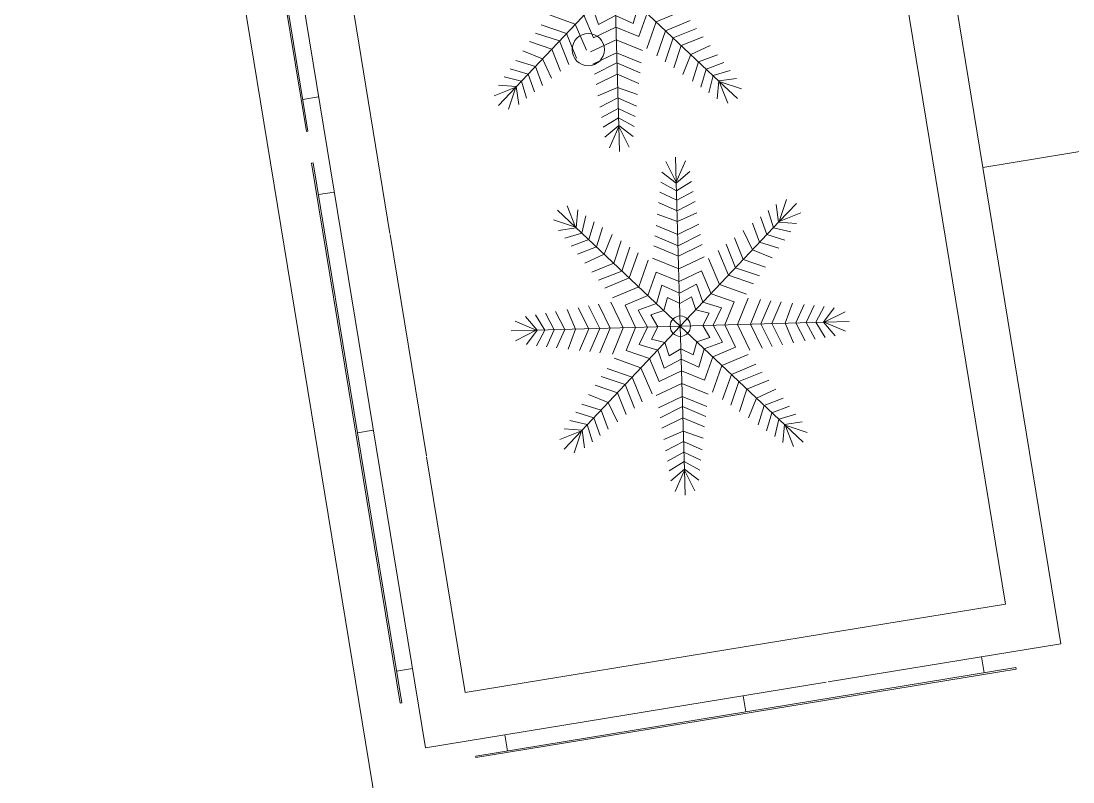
# Model space of a CAD drawing. Header units: metres. Extents: x 2 to 659295185, y -28 to 1124222152.
# Drawn here: x 655541.298 to 655544.564, y 1126442.257 to 1126444.621 of the extents above; entities that cross this region are included whole.
import ezdxf

# ---------------------------------------------------------------- set-up
doc = ezdxf.new("R2010")
doc.units = ezdxf.units.M
doc.header["$MEASUREMENT"] = 0
doc.linetypes.add('CCSM_C1_CUERPO D.dwg 19-03-12$0$CONTINUA', pattern=[0])
doc.linetypes.add('DASHDOT', pattern=[1, 0.5, -0.25, 0, -0.25])
doc.layers.get('0').update_dxf_attribs({"linetype": 'CONTINUOUS'})
for name, color, linetype in [('CCSM_C1_CUERPO CK$0$A-VISTA 4', 8, 'CONTINUOUS'), ('CCSM_C1_CUERPO D.dwg 19-03-12$0$1_jardinera', 86, 'CONTINUOUS'), ('CCSM_C1_CUERPO D.dwg 19-03-12$0$A-PEDESTAL', 4, 'CONTINUOUS'), ('CCSM_C1_CUERPO D.dwg 19-03-12$0$LINEAS', 7, 'CONTINUOUS'), ('CCSM_C1_CUERPO D.dwg 19-03-12$0$PTOS DE UBIC DE TUBERIAS', 1, 'CONTINUOUS'), ('CCSM_C1_CUERPO EL$0$A-AREAS COMERCIALES', 151, 'CONTINUOUS'), ('MESAS', 5, 'CONTINUOUS'), ('MESAS DE FERIA', 7, 'CONTINUOUS'), ('Numero de manzana', 6, 'CONTINUOUS'), ('SILLAS', 2, 'CONTINUOUS')]:
    doc.layers.add(name, color=color, linetype=linetype)
doc.layers.add('LOCALES ASIGNADOS', color=41, linetype='DASHDOT', lineweight=0)
doc.layers.add('PISO AZUL', color=7, linetype='CONTINUOUS', true_color=0xbddeff)

# ---------------------------------------------------------------- blocks, each defined once
blk = doc.blocks.new('CCSM_C1_CUERPO D.dwg 19-03-12$0$PALMERA')
at = {"linetype": 'Continuous', "lineweight": 0}
for p, q in [((0, 0.4383), (-0.0265, 0.4951)), ((0, 0.4383), (0, 0.5059)), ((0, 0.4383), (0.0265, 0.4951)), ((0, 0.4358), (-0.0379, 0.4663)), ((0, 0.4358), (0.0379, 0.4663)), ((0, 0.4151), (-0.0417, 0.4392)), ((0, 0.4151), (0.0417, 0.4392)), ((0, 0.0492), (0, 0.4383)), ((0, 0.3897), (-0.0454, 0.4124)), ((0, 0.3897), (0.0454, 0.4124)), ((-0.2752, 0.3243), (-0.3229, 0.3721)), ((-0.2752, 0.3243), (-0.2966, 0.3832)), ((-0.2734, 0.3226), (-0.2681, 0.3709)), ((0, 0.3609), (-0.0492, 0.385)), ((0, 0.3609), (0.0492, 0.385)), ((0.2734, 0.3226), (0.2681, 0.3709)), ((0.2752, 0.3243), (0.2966, 0.3832)), ((0.2752, 0.3243), (0.3229, 0.3721)), ((-0.2752, 0.3243), (-0.3341, 0.3457)), ((-0.2588, 0.3079), (-0.2464, 0.3544)), ((0, 0.3325), (-0.0536, 0.3536)), ((0, 0.3325), (0.0536, 0.3536)), ((0.2588, 0.3079), (0.2464, 0.3544)), ((0.2752, 0.3243), (0.3341, 0.3457)), ((-0.2734, 0.3226), (-0.3217, 0.3173)), ((0, 0.0492), (-0.2752, 0.3243)), ((-0.2408, 0.2899), (-0.2247, 0.3381)), ((-0.2204, 0.2696), (-0.2027, 0.3214)), ((0, 0.2968), (-0.0578, 0.3234)), ((0, 0.0492), (0.2752, 0.3243)), ((0, 0.2968), (0.0578, 0.3234)), ((0.2204, 0.2696), (0.2027, 0.3214)), ((0.2408, 0.2899), (0.2247, 0.3381)), ((0.2734, 0.3226), (0.3217, 0.3173)), ((-0.2588, 0.3079), (-0.3053, 0.2955)), ((-0.2408, 0.2899), (-0.2889, 0.2739)), ((-0.2004, 0.2495), (-0.1774, 0.3023)), ((0, 0.2663), (-0.0617, 0.2952)), ((0, 0.2663), (0.0617, 0.2952)), ((0.2004, 0.2495), (0.1774, 0.3023)), ((0.2408, 0.2899), (0.2889, 0.2739)), ((0.2588, 0.3079), (0.3053, 0.2955)), ((-0.2204, 0.2696), (-0.2723, 0.2518)), ((-0.1751, 0.2242), (-0.153, 0.2839)), ((-0.1535, 0.2027), (-0.1303, 0.2668)), ((0, 0.2389), (-0.0655, 0.2681)), ((0, 0.2389), (0.0655, 0.2681)), ((0.1535, 0.2027), (0.1303, 0.2668)), ((0.1751, 0.2242), (0.153, 0.2839)), ((0.2204, 0.2696), (0.2723, 0.2518)), ((-0.2004, 0.2495), (-0.2532, 0.2265)), ((-0.1342, 0.1833), (-0.1085, 0.2503)), ((-0.1094, 0.1585), (-0.0815, 0.2299)), ((0, 0.2038), (-0.0702, 0.2346)), ((0, 0.2038), (0.0702, 0.2346)), ((0.1094, 0.1585), (0.0815, 0.2299)), ((0.1342, 0.1833), (0.1085, 0.2503)), ((0.2004, 0.2495), (0.2532, 0.2265)), ((-0.1751, 0.2242), (-0.2348, 0.2022)), ((-0.1535, 0.2027), (-0.2176, 0.1795)), ((0.1535, 0.2027), (0.2176, 0.1795)), ((0.1751, 0.2242), (0.2348, 0.2022)), ((-0.1342, 0.1833), (-0.2011, 0.1576)), ((-0.0854, 0.1346), (-0.0612, 0.1968)), ((0, 0.1699), (-0.0612, 0.1968)), ((0, 0.1699), (0.0612, 0.1968)), ((0.0854, 0.1346), (0.0612, 0.1968)), ((0.1342, 0.1833), (0.2011, 0.1576)), ((-0.1094, 0.1585), (-0.1807, 0.1307)), ((-0.0628, 0.1119), (-0.0465, 0.1614)), ((0, 0.138), (-0.0465, 0.1614)), ((0, 0.138), (0.0465, 0.1614)), ((0.0628, 0.1119), (0.0465, 0.1614)), ((0.1094, 0.1585), (0.1807, 0.1307)), ((-0.1897, 0.0492), (-0.2189, 0.1147)), ((-0.1547, 0.0492), (-0.1854, 0.1193)), ((-0.0854, 0.1346), (-0.1477, 0.1103)), ((-0.0432, 0.0923), (-0.0326, 0.1279)), ((0, 0.1102), (-0.0326, 0.1279)), ((0, 0.1102), (0.0326, 0.1279)), ((0.0432, 0.0923), (0.0326, 0.1279)), ((0.0854, 0.1346), (0.1477, 0.1103)), ((0.1547, 0.0492), (0.1854, 0.1193)), ((0.1897, 0.0492), (0.2189, 0.1147)), ((-0.3867, 0.0492), (-0.4171, 0.0871)), ((-0.366, 0.0492), (-0.3901, 0.0908)), ((-0.3405, 0.0492), (-0.3632, 0.0946)), ((-0.3118, 0.0492), (-0.3358, 0.0984)), ((-0.2834, 0.0492), (-0.3045, 0.1027)), ((-0.2476, 0.0492), (-0.2742, 0.107)), ((-0.2171, 0.0492), (-0.246, 0.1109)), ((-0.1208, 0.0492), (-0.1477, 0.1103)), ((-0.0628, 0.1119), (-0.1123, 0.0957)), ((-0.0888, 0.0492), (-0.1123, 0.0957)), ((-0.0432, 0.0923), (-0.0788, 0.0818)), ((0.0432, 0.0923), (0.0788, 0.0818)), ((0.0628, 0.1119), (0.1123, 0.0957)), ((0.0888, 0.0492), (0.1123, 0.0957)), ((0.1208, 0.0492), (0.1477, 0.1103)), ((0.2171, 0.0492), (0.246, 0.1109)), ((0.2476, 0.0492), (0.2742, 0.107)), ((0.2834, 0.0492), (0.3045, 0.1027)), ((0.3118, 0.0492), (0.3358, 0.0984)), ((0.3405, 0.0492), (0.3632, 0.0946)), ((0.366, 0.0492), (0.3901, 0.0908)), ((0.3867, 0.0492), (0.4171, 0.0871)), ((-0.3892, 0.0492), (-0.4459, 0.0757)), ((-0.061, 0.0492), (-0.0788, 0.0818)), ((0.061, 0.0492), (0.0788, 0.0818)), ((0.3892, 0.0492), (0.4459, 0.0757)), ((-0.3892, 0.0492), (-0.4567, 0.0492)), ((-0.3892, 0.0492), (-0.4459, 0.0226)), ((-0.3867, 0.0492), (-0.4171, 0.0113)), ((-0.366, 0.0492), (-0.3901, 0.0075)), ((0, 0.0492), (-0.3892, 0.0492)), ((-0.3405, 0.0492), (-0.3632, 0.0038)), ((-0.3118, 0.0492), (-0.3358, -0.0001)), ((-0.2834, 0.0492), (-0.3045, -0.0044)), ((0, 0.0492), (-0.2752, -0.226)), ((-0.2476, 0.0492), (-0.2742, -0.0086)), ((-0.2171, 0.0492), (-0.246, -0.0126)), ((-0.1897, 0.0492), (-0.2189, -0.0163)), ((-0.1547, 0.0492), (-0.1854, -0.021)), ((-0.1208, 0.0492), (-0.1477, -0.012)), ((-0.0888, 0.0492), (-0.1123, 0.0027)), ((-0.061, 0.0492), (-0.0788, 0.0165)), ((0, 0.0492), (0, -0.34)), ((0, 0.0492), (0.2752, -0.226)), ((0, 0.0492), (0.3892, 0.0492)), ((0.061, 0.0492), (0.0788, 0.0165)), ((0.0888, 0.0492), (0.1123, 0.0027)), ((0.1208, 0.0492), (0.1477, -0.012)), ((0.1547, 0.0492), (0.1854, -0.021)), ((0.1897, 0.0492), (0.2189, -0.0163)), ((0.2171, 0.0492), (0.246, -0.0126)), ((0.2476, 0.0492), (0.2742, -0.0086)), ((0.2834, 0.0492), (0.3045, -0.0044)), ((0.3118, 0.0492), (0.3358, -0.0001)), ((0.3405, 0.0492), (0.3632, 0.0038)), ((0.366, 0.0492), (0.3901, 0.0075)), ((0.3867, 0.0492), (0.4171, 0.0113)), ((0.3892, 0.0492), (0.4567, 0.0492)), ((0.3892, 0.0492), (0.4459, 0.0226)), ((-0.0628, -0.0136), (-0.1123, 0.0027)), ((-0.0432, 0.006), (-0.0788, 0.0165)), ((-0.0432, 0.006), (-0.0326, -0.0296)), ((0.0432, 0.006), (0.0326, -0.0296)), ((0.0432, 0.006), (0.0788, 0.0165)), ((0.0628, -0.0136), (0.1123, 0.0027)), ((-0.0854, -0.0363), (-0.1477, -0.012)), ((-0.0628, -0.0136), (-0.0465, -0.0631)), ((0, -0.0119), (-0.0326, -0.0296)), ((0, -0.0119), (0.0326, -0.0296)), ((0.0628, -0.0136), (0.0465, -0.0631)), ((0.0854, -0.0363), (0.1477, -0.012)), ((-0.1094, -0.0602), (-0.1807, -0.0323)), ((-0.0854, -0.0363), (-0.0612, -0.0985)), ((0, -0.0396), (-0.0465, -0.0631)), ((0, -0.0396), (0.0465, -0.0631)), ((0.0854, -0.0363), (0.0612, -0.0985)), ((0.1094, -0.0602), (0.1807, -0.0323)), ((-0.1535, -0.1044), (-0.2176, -0.0811)), ((-0.1342, -0.085), (-0.2011, -0.0593)), ((-0.1342, -0.085), (-0.1085, -0.152)), ((-0.1094, -0.0602), (-0.0815, -0.1316)), ((0, -0.0716), (-0.0612, -0.0985)), ((0, -0.0716), (0.0612, -0.0985)), ((0.1094, -0.0602), (0.0815, -0.1316)), ((0.1342, -0.085), (0.1085, -0.152)), ((0.1342, -0.085), (0.2011, -0.0593)), ((0.1535, -0.1044), (0.2176, -0.0811)), ((-0.1751, -0.1259), (-0.2348, -0.1039)), ((-0.1535, -0.1044), (-0.1303, -0.1684)), ((0, -0.1055), (-0.0702, -0.1363)), ((0, -0.1055), (0.0702, -0.1363)), ((0.1535, -0.1044), (0.1303, -0.1684)), ((0.1751, -0.1259), (0.2348, -0.1039)), ((-0.2004, -0.1512), (-0.2532, -0.1282)), ((-0.1751, -0.1259), (-0.153, -0.1856)), ((0, -0.1406), (-0.0655, -0.1698)), ((0, -0.1406), (0.0655, -0.1698)), ((0.1751, -0.1259), (0.153, -0.1856)), ((0.2004, -0.1512), (0.2532, -0.1282)), ((-0.2204, -0.1713), (-0.2723, -0.1535)), ((-0.2004, -0.1512), (-0.1774, -0.204)), ((0, -0.168), (-0.0617, -0.1969)), ((0, -0.168), (0.0617, -0.1969)), ((0.2004, -0.1512), (0.1774, -0.204)), ((0.2204, -0.1713), (0.2723, -0.1535)), ((-0.2588, -0.2096), (-0.3053, -0.1972)), ((-0.2408, -0.1916), (-0.2889, -0.1756)), ((-0.2408, -0.1916), (-0.2247, -0.2398)), ((-0.2204, -0.1713), (-0.2027, -0.2231)), ((0, -0.1985), (-0.0578, -0.2251)), ((0, -0.1985), (0.0578, -0.2251)), ((0.2204, -0.1713), (0.2027, -0.2231)), ((0.2408, -0.1916), (0.2247, -0.2398)), ((0.2408, -0.1916), (0.2889, -0.1756)), ((0.2588, -0.2096), (0.3053, -0.1972)), ((-0.2752, -0.226), (-0.3341, -0.2474)), ((-0.2752, -0.226), (-0.3229, -0.2738)), ((-0.2734, -0.2243), (-0.3217, -0.219)), ((-0.2752, -0.226), (-0.2966, -0.2849)), ((-0.2734, -0.2243), (-0.2681, -0.2726)), ((-0.2588, -0.2096), (-0.2464, -0.2561)), ((0.2588, -0.2096), (0.2464, -0.2561)), ((0.2734, -0.2243), (0.2681, -0.2726)), ((0.2734, -0.2243), (0.3217, -0.219)), ((0.2752, -0.226), (0.3229, -0.2738)), ((0.2752, -0.226), (0.3341, -0.2474)), ((0.2752, -0.226), (0.2966, -0.2849)), ((0, -0.2342), (-0.0536, -0.2553)), ((0, -0.2342), (0.0536, -0.2553)), ((0, -0.2626), (-0.0492, -0.2867)), ((0, -0.2626), (0.0492, -0.2867)), ((0, -0.2914), (-0.0454, -0.314)), ((0, -0.2914), (0.0454, -0.314)), ((0, -0.3168), (-0.0417, -0.3409)), ((0, -0.3375), (-0.0379, -0.3679)), ((0, -0.34), (-0.0265, -0.3968)), ((0, -0.3168), (0.0417, -0.3409)), ((0, -0.3375), (0.0379, -0.3679)), ((0, -0.34), (0, -0.4075)), ((0, -0.34), (0.0265, -0.3968))]:
    blk.add_line(p, q, dxfattribs=at)
at = {"linetype": 'CCSM_C1_CUERPO D.dwg 19-03-12$0$CONTINUA', "lineweight": 0}
for p, q in [((0, 0.4383), (0, 0.4383)), ((-0.2752, 0.3243), (-0.2752, 0.3243)), ((0.2752, 0.3243), (0.2752, 0.3243)), ((-0.3892, 0.0492), (-0.3892, 0.0492)), ((0.3892, 0.0492), (0.3892, 0.0492)), ((-0.2752, -0.226), (-0.2752, -0.226)), ((0.2752, -0.226), (0.2752, -0.226)), ((0, -0.34), (0, -0.34))]:
    blk.add_line(p, q, dxfattribs=at)
at = {"linetype": 'Continuous', "lineweight": 0}
blk.add_circle((0, 0.0492), 0.0275, dxfattribs=at)
blk.add_circle((0, 0.0492), 0.0275, dxfattribs=at)
blk.add_circle((0, 0.0492), 0.0275, dxfattribs=at)
blk.add_circle((0, 0.0492), 0.0275, dxfattribs=at)
blk.add_circle((0, 0.0492), 0.0275, dxfattribs=at)
blk.add_circle((0, 0.0492), 0.0275, dxfattribs=at)
blk.add_circle((0, 0.0492), 0.0275, dxfattribs=at)
blk.add_circle((0, 0.0492), 0.0275, dxfattribs=at)
blk = doc.blocks.new('CCSM_C1_CUERPO D.dwg 19-03-12$0$jardinera nueva')
at = {"color": 3, "linetype": 'Continuous', "lineweight": 5}
for p, q in [((-1005581.0017, 829109.6688), (-1005581.0017, 829111.2688)), ((-1005579.4517, 829109.5188), (-1005579.4467, 829109.5188)), ((-1005579.4517, 829107.8188), (-1005579.4517, 829109.5188)), ((-1005579.4467, 829107.8188), (-1005579.4467, 829109.5188)), ((-1005579.4517, 829107.8188), (-1005579.4467, 829107.8188)), ((-1005581.4517, 829107.6188), (-1005583.1517, 829107.6188)), ((-1005581.4517, 829107.6188), (-1005581.4517, 829107.6138)), ((-1005581.3517, 829107.6188), (-1005581.3517, 829107.6138)), ((-1005579.6517, 829107.6188), (-1005581.3517, 829107.6188)), ((-1005579.6517, 829107.6188), (-1005579.6517, 829107.6138)), ((-1005583.1517, 829107.6138), (-1005581.4517, 829107.6138)), ((-1005581.3517, 829107.6138), (-1005579.6517, 829107.6138))]:
    blk.add_line(p, q, dxfattribs=at)
at = {"linetype": 'Continuous', "lineweight": 5}
for p, q in [((-1005581.5017, 829109.6688), (-1005581.0017, 829109.6688)), ((-1005579.5017, 829109.6688), (-1005581.0017, 829109.6688)), ((-1005579.5017, 829108.9365), (-1005579.5017, 829109.6688)), ((-1005581.6517, 829109.5188), (-1005579.6517, 829109.5188)), ((-1005579.6517, 829109.5188), (-1005579.6517, 829108.998)), ((-1005579.6517, 829108.998), (-1005579.6517, 829107.8188)), ((-1005579.5017, 829107.6688), (-1005579.5017, 829108.9298)), ((-1005581.0967, 829107.8188), (-1005584.1167, 829107.8188)), ((-1005580.3967, 829107.8188), (-1005581.0932, 829107.8188)), ((-1005579.6517, 829107.8188), (-1005580.3932, 829107.8188)), ((-1005579.5017, 829107.6688), (-1005585.1017, 829107.6688))]:
    blk.add_line(p, q, dxfattribs=at)
at = {"layer": 'CCSM_C1_CUERPO D.dwg 19-03-12$0$LINEAS', "color": 3, "linetype": 'Continuous', "lineweight": 5}
for p, q in [((-1005579.5017, 829109.4188), (-1005579.4517, 829109.4188)), ((-1005579.5017, 829108.6688), (-1005579.4517, 829108.6688)), ((-1005579.5017, 829107.9188), (-1005579.4517, 829107.9188)), ((-1005581.5517, 829107.6688), (-1005581.5517, 829107.6188)), ((-1005581.2517, 829107.6688), (-1005581.2517, 829107.6188)), ((-1005580.5017, 829107.6688), (-1005580.5017, 829107.6188)), ((-1005579.7517, 829107.6688), (-1005579.7517, 829107.6188))]:
    blk.add_line(p, q, dxfattribs=at)
at = {"layer": 'CCSM_C1_CUERPO D.dwg 19-03-12$0$1_jardinera', "xscale": 1.149563022003319, "yscale": 1.149563022003319, "zscale": 1.149563022003319, "rotation": 352.3197909386431}
for p in [(-1005580.6743, 829108.6059), (-1005581.7607, 829108.5772)]:
    blk.add_blockref('CCSM_C1_CUERPO D.dwg 19-03-12$0$PALMERA', p, dxfattribs=at)
blk = doc.blocks.new('mesa cuadrada')
at = {"layer": 'MESAS', "color": 7}
blk.add_lwpolyline([(0, 0.8), (0.8, 0.8), (0.8, 0), (0, 0)], close=True, dxfattribs=at)
blk = doc.blocks.new('SILLA NARANJA')
at = {"layer": 'SILLAS', "color": 3}
blk.add_line((-0.1499, 0.1471), (0.1499, -0.1471), dxfattribs=at)
for major_axis, ratio in [((-0.2823, -0.2876), 0.521085), ((-0.2473, -0.2519), 0.524072)]:
    blk.add_ellipse((0, 0), major_axis=major_axis, ratio=ratio, start_param=1.570796, end_param=4.712389, dxfattribs=at)
blk = doc.blocks.new('MESA BAJA NARANJA')
at = {"color": 7, "extrusion": (0, 0, -1), "zscale": -0.9999999999999999, "rotation": 224.4563677717573}
blk.add_blockref('mesa cuadrada', (0, 0), dxfattribs=at)
at = {"layer": 'PISO AZUL'}
for p, rotation in [((-0.2801, -0.2855), 89.99999999999999), ((-0.2855, -0.8404), 179.9999999999999), ((0.2856, -0.8512), 269.9999999999999)]:
    blk.add_blockref('SILLA NARANJA', p, dxfattribs=dict(at, rotation=rotation))
blk.add_blockref('SILLA NARANJA', (0.2855, -0.2801), dxfattribs=at)

msp = doc.modelspace()

# ---------------------------------------------------------------- hatches: boundary and pattern name
at = {"layer": 'LOCALES ASIGNADOS'}
h = msp.add_hatch(color=256, dxfattribs=at)
edge = h.paths.add_edge_path()
edge.add_line((655523.1959, 1126484.6977), (655511.4574, 1126482.7737))
edge.add_arc((492466.1192, 1099756.7687), 165221.2506, 9.306558127, 9.309002861, ccw=False)
edge.add_line((655512.5976, 1126475.8167), (655524.4397, 1126477.7575))
edge.add_arc((655211.3975, 1126425.2356), 317.4177, 9.524316, 10.79705)
h = msp.add_hatch(color=256, dxfattribs=at)
edge = h.paths.add_edge_path()
edge.add_arc((219491.1056, 1054914.3756), 441878.9229, 9.308049718, 9.309563548, ccw=False)
edge.add_line((655551.8097, 1126384.9626), (655564.5398, 1126387.0492))
edge.add_line((655564.5398, 1126387.0492), (655562.5867, 1126398.9652))
edge.add_line((655562.5867, 1126398.9652), (655552.3922, 1126397.2942))
edge.add_line((655552.3922, 1126397.2942), (655552.4569, 1126396.8995))
edge.add_line((655552.4569, 1126396.8995), (655549.9212, 1126396.4839))
h = msp.add_hatch(color=256, dxfattribs=at)
edge = h.paths.add_edge_path()
edge.add_line((655513.5683, 1126469.8955), (655525.4103, 1126471.8365))
edge.add_arc((823004.9948, 1153921.5169), 169714.1602, 189.307944851, 189.309970477)
edge.add_line((655526.3809, 1126465.9155), (655514.5388, 1126463.9745))
edge.add_line((655514.5388, 1126463.9745), (655513.5683, 1126469.8955))
h = msp.add_hatch(color=256, dxfattribs=at)
edge = h.paths.add_edge_path()
edge.add_line((655527.1552, 1126387.0016), (655538.9973, 1126388.9427))
edge.add_arc((823018.0965, 1153841.5836), 169714.1602, 189.306932041, 189.308957667, ccw=False)
edge.add_line((655538.0268, 1126394.8637), (655526.1848, 1126392.9226))
edge.add_line((655526.1848, 1126392.9226), (655527.1552, 1126387.0016))
h.paths.add_polyline_path([(655539.9677, 1126383.0216), (655538.9972, 1126388.9427), (655527.1552, 1126387.0017), (655528.1257, 1126381.0806)])

# ---------------------------------------------------------------- linework, layer by layer
at = {"layer": 'CCSM_C1_CUERPO CK$0$A-VISTA 4', "lineweight": 5}
msp.add_line((655546.6532, 1126416.2326), (655541.3782, 1126448.4187), dxfattribs=at)
at = {"layer": 'CCSM_C1_CUERPO D.dwg 19-03-12$0$PTOS DE UBIC DE TUBERIAS', "lineweight": 5}
msp.add_circle((655543.0592, 1126444.5317), 0.05, dxfattribs=at)
msp.add_circle((655543.0592, 1126444.5317), 0.05, dxfattribs=at)
at = {"layer": 'CCSM_C1_CUERPO EL$0$A-AREAS COMERCIALES', "lineweight": 5}
msp.add_lwpolyline([(655601.1572, 1126475.7399), (655538.5815, 1126465.4833), (655549.4499, 1126399.168)], dxfattribs=at)
at = {"layer": 'Numero de manzana', "lineweight": -2}
msp.add_circle((655575.4972, 1126468.5723), 47.2457, dxfattribs=at)

# ---------------------------------------------------------------- block references
at = {"layer": 'CCSM_C1_CUERPO D.dwg 19-03-12$0$A-PEDESTAL', "lineweight": 5, "rotation": 279.3084512403557}
msp.add_blockref('CCSM_C1_CUERPO D.dwg 19-03-12$0$jardinera nueva', (4.5466, -3.19), dxfattribs=at)
at = {"layer": 'MESAS DE FERIA', "rotation": 188.7648053004739}
msp.add_blockref('MESA BAJA NARANJA', (655545.3531, 1126441.1925), dxfattribs=at)

doc.saveas('drawing.dxf')
